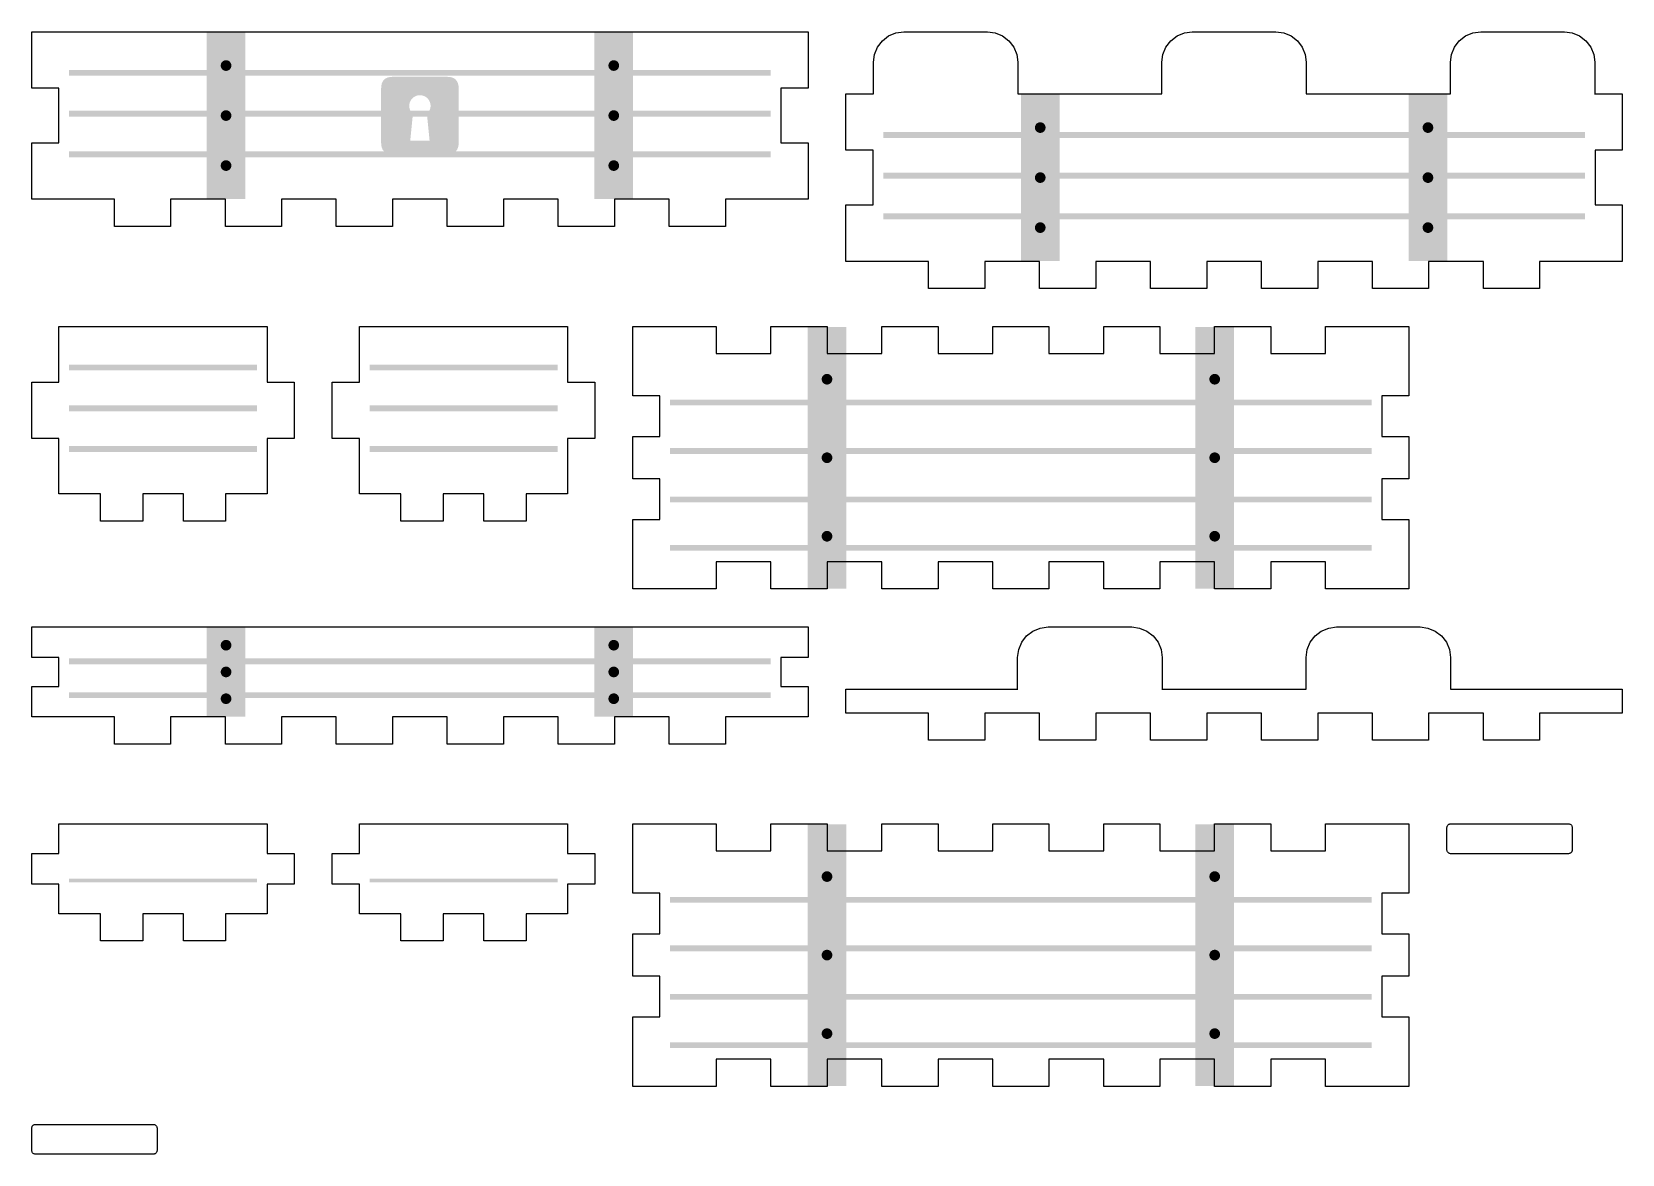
# Model space of a CAD drawing. Header units: millimetres. Extents: x 4 to 168, y 4 to 120.
import ezdxf

# ---------------------------------------------------------------- set-up
doc = ezdxf.new("R2010")
doc.units = ezdxf.units.MM
doc.layers.add('CUT', color=1, linetype='Continuous')
doc.layers.add('RASTER', color=7, linetype='Continuous')

msp = doc.modelspace()

# ---------------------------------------------------------------- hatches: boundary and pattern name
at = {"layer": 'RASTER'}
for points in [[(22, 119.71), (26, 119.71), (26, 102.51), (22, 102.51)], [(62, 119.71), (66, 119.71), (66, 102.51), (62, 102.51)], [(24.55, 116.27), (24.545, 116.198), (24.531, 116.128), (24.508, 116.06), (24.476, 115.995), (24.436, 115.935), (24.389, 115.881), (24.335, 115.834), (24.275, 115.794), (24.21, 115.762), (24.142, 115.739), (24.072, 115.725), (24, 115.72), (23.928, 115.725), (23.858, 115.739), (23.79, 115.762), (23.725, 115.794), (23.665, 115.834), (23.611, 115.881), (23.564, 115.935), (23.524, 115.995), (23.492, 116.06), (23.469, 116.128), (23.455, 116.198), (23.45, 116.27), (23.455, 116.342), (23.469, 116.412), (23.492, 116.48), (23.524, 116.545), (23.564, 116.605), (23.611, 116.659), (23.665, 116.706), (23.725, 116.746), (23.79, 116.778), (23.858, 116.801), (23.928, 116.815), (24, 116.82), (24.072, 116.815), (24.142, 116.801), (24.21, 116.778), (24.275, 116.746), (24.335, 116.706), (24.389, 116.659), (24.436, 116.605), (24.476, 116.545), (24.508, 116.48), (24.531, 116.412), (24.545, 116.342)], [(64.55, 116.27), (64.545, 116.198), (64.531, 116.128), (64.508, 116.06), (64.476, 115.995), (64.436, 115.935), (64.389, 115.881), (64.335, 115.834), (64.275, 115.794), (64.21, 115.762), (64.142, 115.739), (64.072, 115.725), (64, 115.72), (63.928, 115.725), (63.858, 115.739), (63.79, 115.762), (63.725, 115.794), (63.665, 115.834), (63.611, 115.881), (63.564, 115.935), (63.524, 115.995), (63.492, 116.06), (63.469, 116.128), (63.455, 116.198), (63.45, 116.27), (63.455, 116.342), (63.469, 116.412), (63.492, 116.48), (63.524, 116.545), (63.564, 116.605), (63.611, 116.659), (63.665, 116.706), (63.725, 116.746), (63.79, 116.778), (63.858, 116.801), (63.928, 116.815), (64, 116.82), (64.072, 116.815), (64.142, 116.801), (64.21, 116.778), (64.275, 116.746), (64.335, 116.706), (64.389, 116.659), (64.436, 116.605), (64.476, 116.545), (64.508, 116.48), (64.531, 116.412), (64.545, 116.342)], [(7.8, 115.81), (80.2, 115.81), (80.2, 115.21), (7.8, 115.21)], [(106, 113.31), (110, 113.31), (110, 96.11), (106, 96.11)], [(146, 113.31), (150, 113.31), (150, 96.11), (146, 96.11)], [(7.8, 111.61), (80.2, 111.61), (80.2, 111.01), (7.8, 111.01)], [(24.55, 111.11), (24.545, 111.038), (24.531, 110.968), (24.508, 110.9), (24.476, 110.835), (24.436, 110.775), (24.389, 110.721), (24.335, 110.674), (24.275, 110.634), (24.21, 110.602), (24.142, 110.579), (24.072, 110.565), (24, 110.56), (23.928, 110.565), (23.858, 110.579), (23.79, 110.602), (23.725, 110.634), (23.665, 110.674), (23.611, 110.721), (23.564, 110.775), (23.524, 110.835), (23.492, 110.9), (23.469, 110.968), (23.455, 111.038), (23.45, 111.11), (23.455, 111.182), (23.469, 111.252), (23.492, 111.32), (23.524, 111.385), (23.564, 111.445), (23.611, 111.499), (23.665, 111.546), (23.725, 111.586), (23.79, 111.618), (23.858, 111.641), (23.928, 111.655), (24, 111.66), (24.072, 111.655), (24.142, 111.641), (24.21, 111.618), (24.275, 111.586), (24.335, 111.546), (24.389, 111.499), (24.436, 111.445), (24.476, 111.385), (24.508, 111.32), (24.531, 111.252), (24.545, 111.182)], [(64.55, 111.11), (64.545, 111.038), (64.531, 110.968), (64.508, 110.9), (64.476, 110.835), (64.436, 110.775), (64.389, 110.721), (64.335, 110.674), (64.275, 110.634), (64.21, 110.602), (64.142, 110.579), (64.072, 110.565), (64, 110.56), (63.928, 110.565), (63.858, 110.579), (63.79, 110.602), (63.725, 110.634), (63.665, 110.674), (63.611, 110.721), (63.564, 110.775), (63.524, 110.835), (63.492, 110.9), (63.469, 110.968), (63.455, 111.038), (63.45, 111.11), (63.455, 111.182), (63.469, 111.252), (63.492, 111.32), (63.524, 111.385), (63.564, 111.445), (63.611, 111.499), (63.665, 111.546), (63.725, 111.586), (63.79, 111.618), (63.858, 111.641), (63.928, 111.655), (64, 111.66), (64.072, 111.655), (64.142, 111.641), (64.21, 111.618), (64.275, 111.586), (64.335, 111.546), (64.389, 111.499), (64.436, 111.445), (64.476, 111.385), (64.508, 111.32), (64.531, 111.252), (64.545, 111.182)], [(108.55, 109.87), (108.545, 109.798), (108.531, 109.728), (108.508, 109.66), (108.476, 109.595), (108.436, 109.535), (108.389, 109.481), (108.335, 109.434), (108.275, 109.394), (108.21, 109.362), (108.142, 109.339), (108.072, 109.325), (108, 109.32), (107.928, 109.325), (107.858, 109.339), (107.79, 109.362), (107.725, 109.394), (107.665, 109.434), (107.611, 109.481), (107.564, 109.535), (107.524, 109.595), (107.492, 109.66), (107.469, 109.728), (107.455, 109.798), (107.45, 109.87), (107.455, 109.942), (107.469, 110.012), (107.492, 110.08), (107.524, 110.145), (107.564, 110.205), (107.611, 110.259), (107.665, 110.306), (107.725, 110.346), (107.79, 110.378), (107.858, 110.401), (107.928, 110.415), (108, 110.42), (108.072, 110.415), (108.142, 110.401), (108.21, 110.378), (108.275, 110.346), (108.335, 110.306), (108.389, 110.259), (108.436, 110.205), (108.476, 110.145), (108.508, 110.08), (108.531, 110.012), (108.545, 109.942)], [(148.55, 109.87), (148.545, 109.798), (148.531, 109.728), (148.508, 109.66), (148.476, 109.595), (148.436, 109.535), (148.389, 109.481), (148.335, 109.434), (148.275, 109.394), (148.21, 109.362), (148.142, 109.339), (148.072, 109.325), (148, 109.32), (147.928, 109.325), (147.858, 109.339), (147.79, 109.362), (147.725, 109.394), (147.665, 109.434), (147.611, 109.481), (147.564, 109.535), (147.524, 109.595), (147.492, 109.66), (147.469, 109.728), (147.455, 109.798), (147.45, 109.87), (147.455, 109.942), (147.469, 110.012), (147.492, 110.08), (147.524, 110.145), (147.564, 110.205), (147.611, 110.259), (147.665, 110.306), (147.725, 110.346), (147.79, 110.378), (147.858, 110.401), (147.928, 110.415), (148, 110.42), (148.072, 110.415), (148.142, 110.401), (148.21, 110.378), (148.275, 110.346), (148.335, 110.306), (148.389, 110.259), (148.436, 110.205), (148.476, 110.145), (148.508, 110.08), (148.531, 110.012), (148.545, 109.942)], [(91.8, 109.41), (164.2, 109.41), (164.2, 108.81), (91.8, 108.81)], [(7.8, 107.41), (80.2, 107.41), (80.2, 106.81), (7.8, 106.81)], [(24.55, 105.95), (24.545, 105.878), (24.531, 105.808), (24.508, 105.74), (24.476, 105.675), (24.436, 105.615), (24.389, 105.561), (24.335, 105.514), (24.275, 105.474), (24.21, 105.442), (24.142, 105.419), (24.072, 105.405), (24, 105.4), (23.928, 105.405), (23.858, 105.419), (23.79, 105.442), (23.725, 105.474), (23.665, 105.514), (23.611, 105.561), (23.564, 105.615), (23.524, 105.675), (23.492, 105.74), (23.469, 105.808), (23.455, 105.878), (23.45, 105.95), (23.455, 106.022), (23.469, 106.092), (23.492, 106.16), (23.524, 106.225), (23.564, 106.285), (23.611, 106.339), (23.665, 106.386), (23.725, 106.426), (23.79, 106.458), (23.858, 106.481), (23.928, 106.495), (24, 106.5), (24.072, 106.495), (24.142, 106.481), (24.21, 106.458), (24.275, 106.426), (24.335, 106.386), (24.389, 106.339), (24.436, 106.285), (24.476, 106.225), (24.508, 106.16), (24.531, 106.092), (24.545, 106.022)], [(64.55, 105.95), (64.545, 105.878), (64.531, 105.808), (64.508, 105.74), (64.476, 105.675), (64.436, 105.615), (64.389, 105.561), (64.335, 105.514), (64.275, 105.474), (64.21, 105.442), (64.142, 105.419), (64.072, 105.405), (64, 105.4), (63.928, 105.405), (63.858, 105.419), (63.79, 105.442), (63.725, 105.474), (63.665, 105.514), (63.611, 105.561), (63.564, 105.615), (63.524, 105.675), (63.492, 105.74), (63.469, 105.808), (63.455, 105.878), (63.45, 105.95), (63.455, 106.022), (63.469, 106.092), (63.492, 106.16), (63.524, 106.225), (63.564, 106.285), (63.611, 106.339), (63.665, 106.386), (63.725, 106.426), (63.79, 106.458), (63.858, 106.481), (63.928, 106.495), (64, 106.5), (64.072, 106.495), (64.142, 106.481), (64.21, 106.458), (64.275, 106.426), (64.335, 106.386), (64.389, 106.339), (64.436, 106.285), (64.476, 106.225), (64.508, 106.16), (64.531, 106.092), (64.545, 106.022)], [(91.8, 105.21), (164.2, 105.21), (164.2, 104.61), (91.8, 104.61)], [(108.55, 104.71), (108.545, 104.638), (108.531, 104.568), (108.508, 104.5), (108.476, 104.435), (108.436, 104.375), (108.389, 104.321), (108.335, 104.274), (108.275, 104.234), (108.21, 104.202), (108.142, 104.179), (108.072, 104.165), (108, 104.16), (107.928, 104.165), (107.858, 104.179), (107.79, 104.202), (107.725, 104.234), (107.665, 104.274), (107.611, 104.321), (107.564, 104.375), (107.524, 104.435), (107.492, 104.5), (107.469, 104.568), (107.455, 104.638), (107.45, 104.71), (107.455, 104.782), (107.469, 104.852), (107.492, 104.92), (107.524, 104.985), (107.564, 105.045), (107.611, 105.099), (107.665, 105.146), (107.725, 105.186), (107.79, 105.218), (107.858, 105.241), (107.928, 105.255), (108, 105.26), (108.072, 105.255), (108.142, 105.241), (108.21, 105.218), (108.275, 105.186), (108.335, 105.146), (108.389, 105.099), (108.436, 105.045), (108.476, 104.985), (108.508, 104.92), (108.531, 104.852), (108.545, 104.782)], [(148.55, 104.71), (148.545, 104.638), (148.531, 104.568), (148.508, 104.5), (148.476, 104.435), (148.436, 104.375), (148.389, 104.321), (148.335, 104.274), (148.275, 104.234), (148.21, 104.202), (148.142, 104.179), (148.072, 104.165), (148, 104.16), (147.928, 104.165), (147.858, 104.179), (147.79, 104.202), (147.725, 104.234), (147.665, 104.274), (147.611, 104.321), (147.564, 104.375), (147.524, 104.435), (147.492, 104.5), (147.469, 104.568), (147.455, 104.638), (147.45, 104.71), (147.455, 104.782), (147.469, 104.852), (147.492, 104.92), (147.524, 104.985), (147.564, 105.045), (147.611, 105.099), (147.665, 105.146), (147.725, 105.186), (147.79, 105.218), (147.858, 105.241), (147.928, 105.255), (148, 105.26), (148.072, 105.255), (148.142, 105.241), (148.21, 105.218), (148.275, 105.186), (148.335, 105.146), (148.389, 105.099), (148.436, 105.045), (148.476, 104.985), (148.508, 104.92), (148.531, 104.852), (148.545, 104.782)], [(91.8, 101.01), (164.2, 101.01), (164.2, 100.41), (91.8, 100.41)], [(108.55, 99.55), (108.545, 99.478), (108.531, 99.408), (108.508, 99.34), (108.476, 99.275), (108.436, 99.215), (108.389, 99.161), (108.335, 99.114), (108.275, 99.074), (108.21, 99.042), (108.142, 99.019), (108.072, 99.005), (108, 99), (107.928, 99.005), (107.858, 99.019), (107.79, 99.042), (107.725, 99.074), (107.665, 99.114), (107.611, 99.161), (107.564, 99.215), (107.524, 99.275), (107.492, 99.34), (107.469, 99.408), (107.455, 99.478), (107.45, 99.55), (107.455, 99.622), (107.469, 99.692), (107.492, 99.76), (107.524, 99.825), (107.564, 99.885), (107.611, 99.939), (107.665, 99.986), (107.725, 100.026), (107.79, 100.058), (107.858, 100.081), (107.928, 100.095), (108, 100.1), (108.072, 100.095), (108.142, 100.081), (108.21, 100.058), (108.275, 100.026), (108.335, 99.986), (108.389, 99.939), (108.436, 99.885), (108.476, 99.825), (108.508, 99.76), (108.531, 99.692), (108.545, 99.622)], [(148.55, 99.55), (148.545, 99.478), (148.531, 99.408), (148.508, 99.34), (148.476, 99.275), (148.436, 99.215), (148.389, 99.161), (148.335, 99.114), (148.275, 99.074), (148.21, 99.042), (148.142, 99.019), (148.072, 99.005), (148, 99), (147.928, 99.005), (147.858, 99.019), (147.79, 99.042), (147.725, 99.074), (147.665, 99.114), (147.611, 99.161), (147.564, 99.215), (147.524, 99.275), (147.492, 99.34), (147.469, 99.408), (147.455, 99.478), (147.45, 99.55), (147.455, 99.622), (147.469, 99.692), (147.492, 99.76), (147.524, 99.825), (147.564, 99.885), (147.611, 99.939), (147.665, 99.986), (147.725, 100.026), (147.79, 100.058), (147.858, 100.081), (147.928, 100.095), (148, 100.1), (148.072, 100.095), (148.142, 100.081), (148.21, 100.058), (148.275, 100.026), (148.335, 99.986), (148.389, 99.939), (148.436, 99.885), (148.476, 99.825), (148.508, 99.76), (148.531, 99.692), (148.545, 99.622)], [(84, 89.31), (88, 89.31), (88, 62.31), (84, 62.31)], [(124, 89.31), (128, 89.31), (128, 62.31), (124, 62.31)], [(7.8, 85.41), (27.2, 85.41), (27.2, 84.81), (7.8, 84.81)], [(38.8, 85.41), (58.2, 85.41), (58.2, 84.81), (38.8, 84.81)], [(86.55, 83.91), (86.545, 83.838), (86.531, 83.768), (86.508, 83.7), (86.476, 83.635), (86.436, 83.575), (86.389, 83.521), (86.335, 83.474), (86.275, 83.434), (86.21, 83.402), (86.142, 83.379), (86.072, 83.365), (86, 83.36), (85.928, 83.365), (85.858, 83.379), (85.79, 83.402), (85.725, 83.434), (85.665, 83.474), (85.611, 83.521), (85.564, 83.575), (85.524, 83.635), (85.492, 83.7), (85.469, 83.768), (85.455, 83.838), (85.45, 83.91), (85.455, 83.982), (85.469, 84.052), (85.492, 84.12), (85.524, 84.185), (85.564, 84.245), (85.611, 84.299), (85.665, 84.346), (85.725, 84.386), (85.79, 84.418), (85.858, 84.441), (85.928, 84.455), (86, 84.46), (86.072, 84.455), (86.142, 84.441), (86.21, 84.418), (86.275, 84.386), (86.335, 84.346), (86.389, 84.299), (86.436, 84.245), (86.476, 84.185), (86.508, 84.12), (86.531, 84.052), (86.545, 83.982)], [(126.55, 83.91), (126.545, 83.838), (126.531, 83.768), (126.508, 83.7), (126.476, 83.635), (126.436, 83.575), (126.389, 83.521), (126.335, 83.474), (126.275, 83.434), (126.21, 83.402), (126.142, 83.379), (126.072, 83.365), (126, 83.36), (125.928, 83.365), (125.858, 83.379), (125.79, 83.402), (125.725, 83.434), (125.665, 83.474), (125.611, 83.521), (125.564, 83.575), (125.524, 83.635), (125.492, 83.7), (125.469, 83.768), (125.455, 83.838), (125.45, 83.91), (125.455, 83.982), (125.469, 84.052), (125.492, 84.12), (125.524, 84.185), (125.564, 84.245), (125.611, 84.299), (125.665, 84.346), (125.725, 84.386), (125.79, 84.418), (125.858, 84.441), (125.928, 84.455), (126, 84.46), (126.072, 84.455), (126.142, 84.441), (126.21, 84.418), (126.275, 84.386), (126.335, 84.346), (126.389, 84.299), (126.436, 84.245), (126.476, 84.185), (126.508, 84.12), (126.531, 84.052), (126.545, 83.982)], [(7.8, 81.21), (27.2, 81.21), (27.2, 80.61), (7.8, 80.61)], [(38.8, 81.21), (58.2, 81.21), (58.2, 80.61), (38.8, 80.61)], [(69.8, 81.81), (142.2, 81.81), (142.2, 81.21), (69.8, 81.21)], [(7.8, 77.01), (27.2, 77.01), (27.2, 76.41), (7.8, 76.41)], [(38.8, 77.01), (58.2, 77.01), (58.2, 76.41), (38.8, 76.41)], [(69.8, 76.81), (142.2, 76.81), (142.2, 76.21), (69.8, 76.21)], [(86.55, 75.81), (86.545, 75.738), (86.531, 75.668), (86.508, 75.6), (86.476, 75.535), (86.436, 75.475), (86.389, 75.421), (86.335, 75.374), (86.275, 75.334), (86.21, 75.302), (86.142, 75.279), (86.072, 75.265), (86, 75.26), (85.928, 75.265), (85.858, 75.279), (85.79, 75.302), (85.725, 75.334), (85.665, 75.374), (85.611, 75.421), (85.564, 75.475), (85.524, 75.535), (85.492, 75.6), (85.469, 75.668), (85.455, 75.738), (85.45, 75.81), (85.455, 75.882), (85.469, 75.952), (85.492, 76.02), (85.524, 76.085), (85.564, 76.145), (85.611, 76.199), (85.665, 76.246), (85.725, 76.286), (85.79, 76.318), (85.858, 76.341), (85.928, 76.355), (86, 76.36), (86.072, 76.355), (86.142, 76.341), (86.21, 76.318), (86.275, 76.286), (86.335, 76.246), (86.389, 76.199), (86.436, 76.145), (86.476, 76.085), (86.508, 76.02), (86.531, 75.952), (86.545, 75.882)], [(126.55, 75.81), (126.545, 75.738), (126.531, 75.668), (126.508, 75.6), (126.476, 75.535), (126.436, 75.475), (126.389, 75.421), (126.335, 75.374), (126.275, 75.334), (126.21, 75.302), (126.142, 75.279), (126.072, 75.265), (126, 75.26), (125.928, 75.265), (125.858, 75.279), (125.79, 75.302), (125.725, 75.334), (125.665, 75.374), (125.611, 75.421), (125.564, 75.475), (125.524, 75.535), (125.492, 75.6), (125.469, 75.668), (125.455, 75.738), (125.45, 75.81), (125.455, 75.882), (125.469, 75.952), (125.492, 76.02), (125.524, 76.085), (125.564, 76.145), (125.611, 76.199), (125.665, 76.246), (125.725, 76.286), (125.79, 76.318), (125.858, 76.341), (125.928, 76.355), (126, 76.36), (126.072, 76.355), (126.142, 76.341), (126.21, 76.318), (126.275, 76.286), (126.335, 76.246), (126.389, 76.199), (126.436, 76.145), (126.476, 76.085), (126.508, 76.02), (126.531, 75.952), (126.545, 75.882)], [(69.8, 71.81), (142.2, 71.81), (142.2, 71.21), (69.8, 71.21)], [(86.55, 67.71), (86.545, 67.638), (86.531, 67.568), (86.508, 67.5), (86.476, 67.435), (86.436, 67.375), (86.389, 67.321), (86.335, 67.274), (86.275, 67.234), (86.21, 67.202), (86.142, 67.179), (86.072, 67.165), (86, 67.16), (85.928, 67.165), (85.858, 67.179), (85.79, 67.202), (85.725, 67.234), (85.665, 67.274), (85.611, 67.321), (85.564, 67.375), (85.524, 67.435), (85.492, 67.5), (85.469, 67.568), (85.455, 67.638), (85.45, 67.71), (85.455, 67.782), (85.469, 67.852), (85.492, 67.92), (85.524, 67.985), (85.564, 68.045), (85.611, 68.099), (85.665, 68.146), (85.725, 68.186), (85.79, 68.218), (85.858, 68.241), (85.928, 68.255), (86, 68.26), (86.072, 68.255), (86.142, 68.241), (86.21, 68.218), (86.275, 68.186), (86.335, 68.146), (86.389, 68.099), (86.436, 68.045), (86.476, 67.985), (86.508, 67.92), (86.531, 67.852), (86.545, 67.782)], [(126.55, 67.71), (126.545, 67.638), (126.531, 67.568), (126.508, 67.5), (126.476, 67.435), (126.436, 67.375), (126.389, 67.321), (126.335, 67.274), (126.275, 67.234), (126.21, 67.202), (126.142, 67.179), (126.072, 67.165), (126, 67.16), (125.928, 67.165), (125.858, 67.179), (125.79, 67.202), (125.725, 67.234), (125.665, 67.274), (125.611, 67.321), (125.564, 67.375), (125.524, 67.435), (125.492, 67.5), (125.469, 67.568), (125.455, 67.638), (125.45, 67.71), (125.455, 67.782), (125.469, 67.852), (125.492, 67.92), (125.524, 67.985), (125.564, 68.045), (125.611, 68.099), (125.665, 68.146), (125.725, 68.186), (125.79, 68.218), (125.858, 68.241), (125.928, 68.255), (126, 68.26), (126.072, 68.255), (126.142, 68.241), (126.21, 68.218), (126.275, 68.186), (126.335, 68.146), (126.389, 68.099), (126.436, 68.045), (126.476, 67.985), (126.508, 67.92), (126.531, 67.852), (126.545, 67.782)], [(69.8, 66.81), (142.2, 66.81), (142.2, 66.21), (69.8, 66.21)], [(22, 58.31), (26, 58.31), (26, 49.11), (22, 49.11)], [(62, 58.31), (66, 58.31), (66, 49.11), (62, 49.11)], [(24.55, 56.47), (24.545, 56.398), (24.531, 56.328), (24.508, 56.26), (24.476, 56.195), (24.436, 56.135), (24.389, 56.081), (24.335, 56.034), (24.275, 55.994), (24.21, 55.962), (24.142, 55.939), (24.072, 55.925), (24, 55.92), (23.928, 55.925), (23.858, 55.939), (23.79, 55.962), (23.725, 55.994), (23.665, 56.034), (23.611, 56.081), (23.564, 56.135), (23.524, 56.195), (23.492, 56.26), (23.469, 56.328), (23.455, 56.398), (23.45, 56.47), (23.455, 56.542), (23.469, 56.612), (23.492, 56.68), (23.524, 56.745), (23.564, 56.805), (23.611, 56.859), (23.665, 56.906), (23.725, 56.946), (23.79, 56.978), (23.858, 57.001), (23.928, 57.015), (24, 57.02), (24.072, 57.015), (24.142, 57.001), (24.21, 56.978), (24.275, 56.946), (24.335, 56.906), (24.389, 56.859), (24.436, 56.805), (24.476, 56.745), (24.508, 56.68), (24.531, 56.612), (24.545, 56.542)], [(64.55, 56.47), (64.545, 56.398), (64.531, 56.328), (64.508, 56.26), (64.476, 56.195), (64.436, 56.135), (64.389, 56.081), (64.335, 56.034), (64.275, 55.994), (64.21, 55.962), (64.142, 55.939), (64.072, 55.925), (64, 55.92), (63.928, 55.925), (63.858, 55.939), (63.79, 55.962), (63.725, 55.994), (63.665, 56.034), (63.611, 56.081), (63.564, 56.135), (63.524, 56.195), (63.492, 56.26), (63.469, 56.328), (63.455, 56.398), (63.45, 56.47), (63.455, 56.542), (63.469, 56.612), (63.492, 56.68), (63.524, 56.745), (63.564, 56.805), (63.611, 56.859), (63.665, 56.906), (63.725, 56.946), (63.79, 56.978), (63.858, 57.001), (63.928, 57.015), (64, 57.02), (64.072, 57.015), (64.142, 57.001), (64.21, 56.978), (64.275, 56.946), (64.335, 56.906), (64.389, 56.859), (64.436, 56.805), (64.476, 56.745), (64.508, 56.68), (64.531, 56.612), (64.545, 56.542)], [(7.8, 55.11), (80.2, 55.11), (80.2, 54.51), (7.8, 54.51)], [(24.55, 53.71), (24.545, 53.638), (24.531, 53.568), (24.508, 53.5), (24.476, 53.435), (24.436, 53.375), (24.389, 53.321), (24.335, 53.274), (24.275, 53.234), (24.21, 53.202), (24.142, 53.179), (24.072, 53.165), (24, 53.16), (23.928, 53.165), (23.858, 53.179), (23.79, 53.202), (23.725, 53.234), (23.665, 53.274), (23.611, 53.321), (23.564, 53.375), (23.524, 53.435), (23.492, 53.5), (23.469, 53.568), (23.455, 53.638), (23.45, 53.71), (23.455, 53.782), (23.469, 53.852), (23.492, 53.92), (23.524, 53.985), (23.564, 54.045), (23.611, 54.099), (23.665, 54.146), (23.725, 54.186), (23.79, 54.218), (23.858, 54.241), (23.928, 54.255), (24, 54.26), (24.072, 54.255), (24.142, 54.241), (24.21, 54.218), (24.275, 54.186), (24.335, 54.146), (24.389, 54.099), (24.436, 54.045), (24.476, 53.985), (24.508, 53.92), (24.531, 53.852), (24.545, 53.782)], [(64.55, 53.71), (64.545, 53.638), (64.531, 53.568), (64.508, 53.5), (64.476, 53.435), (64.436, 53.375), (64.389, 53.321), (64.335, 53.274), (64.275, 53.234), (64.21, 53.202), (64.142, 53.179), (64.072, 53.165), (64, 53.16), (63.928, 53.165), (63.858, 53.179), (63.79, 53.202), (63.725, 53.234), (63.665, 53.274), (63.611, 53.321), (63.564, 53.375), (63.524, 53.435), (63.492, 53.5), (63.469, 53.568), (63.455, 53.638), (63.45, 53.71), (63.455, 53.782), (63.469, 53.852), (63.492, 53.92), (63.524, 53.985), (63.564, 54.045), (63.611, 54.099), (63.665, 54.146), (63.725, 54.186), (63.79, 54.218), (63.858, 54.241), (63.928, 54.255), (64, 54.26), (64.072, 54.255), (64.142, 54.241), (64.21, 54.218), (64.275, 54.186), (64.335, 54.146), (64.389, 54.099), (64.436, 54.045), (64.476, 53.985), (64.508, 53.92), (64.531, 53.852), (64.545, 53.782)], [(7.8, 51.61), (80.2, 51.61), (80.2, 51.01), (7.8, 51.01)], [(24.55, 50.95), (24.545, 50.878), (24.531, 50.808), (24.508, 50.74), (24.476, 50.675), (24.436, 50.615), (24.389, 50.561), (24.335, 50.514), (24.275, 50.474), (24.21, 50.442), (24.142, 50.419), (24.072, 50.405), (24, 50.4), (23.928, 50.405), (23.858, 50.419), (23.79, 50.442), (23.725, 50.474), (23.665, 50.514), (23.611, 50.561), (23.564, 50.615), (23.524, 50.675), (23.492, 50.74), (23.469, 50.808), (23.455, 50.878), (23.45, 50.95), (23.455, 51.022), (23.469, 51.092), (23.492, 51.16), (23.524, 51.225), (23.564, 51.285), (23.611, 51.339), (23.665, 51.386), (23.725, 51.426), (23.79, 51.458), (23.858, 51.481), (23.928, 51.495), (24, 51.5), (24.072, 51.495), (24.142, 51.481), (24.21, 51.458), (24.275, 51.426), (24.335, 51.386), (24.389, 51.339), (24.436, 51.285), (24.476, 51.225), (24.508, 51.16), (24.531, 51.092), (24.545, 51.022)], [(64.55, 50.95), (64.545, 50.878), (64.531, 50.808), (64.508, 50.74), (64.476, 50.675), (64.436, 50.615), (64.389, 50.561), (64.335, 50.514), (64.275, 50.474), (64.21, 50.442), (64.142, 50.419), (64.072, 50.405), (64, 50.4), (63.928, 50.405), (63.858, 50.419), (63.79, 50.442), (63.725, 50.474), (63.665, 50.514), (63.611, 50.561), (63.564, 50.615), (63.524, 50.675), (63.492, 50.74), (63.469, 50.808), (63.455, 50.878), (63.45, 50.95), (63.455, 51.022), (63.469, 51.092), (63.492, 51.16), (63.524, 51.225), (63.564, 51.285), (63.611, 51.339), (63.665, 51.386), (63.725, 51.426), (63.79, 51.458), (63.858, 51.481), (63.928, 51.495), (64, 51.5), (64.072, 51.495), (64.142, 51.481), (64.21, 51.458), (64.275, 51.426), (64.335, 51.386), (64.389, 51.339), (64.436, 51.285), (64.476, 51.225), (64.508, 51.16), (64.531, 51.092), (64.545, 51.022)], [(84, 38), (88, 38), (88, 11), (84, 11)], [(124, 38), (128, 38), (128, 11), (124, 11)], [(86.55, 32.6), (86.545, 32.528), (86.531, 32.458), (86.508, 32.39), (86.476, 32.325), (86.436, 32.265), (86.389, 32.211), (86.335, 32.164), (86.275, 32.124), (86.21, 32.092), (86.142, 32.069), (86.072, 32.055), (86, 32.05), (85.928, 32.055), (85.858, 32.069), (85.79, 32.092), (85.725, 32.124), (85.665, 32.164), (85.611, 32.211), (85.564, 32.265), (85.524, 32.325), (85.492, 32.39), (85.469, 32.458), (85.455, 32.528), (85.45, 32.6), (85.455, 32.672), (85.469, 32.742), (85.492, 32.81), (85.524, 32.875), (85.564, 32.935), (85.611, 32.989), (85.665, 33.036), (85.725, 33.076), (85.79, 33.108), (85.858, 33.131), (85.928, 33.145), (86, 33.15), (86.072, 33.145), (86.142, 33.131), (86.21, 33.108), (86.275, 33.076), (86.335, 33.036), (86.389, 32.989), (86.436, 32.935), (86.476, 32.875), (86.508, 32.81), (86.531, 32.742), (86.545, 32.672)], [(126.55, 32.6), (126.545, 32.528), (126.531, 32.458), (126.508, 32.39), (126.476, 32.325), (126.436, 32.265), (126.389, 32.211), (126.335, 32.164), (126.275, 32.124), (126.21, 32.092), (126.142, 32.069), (126.072, 32.055), (126, 32.05), (125.928, 32.055), (125.858, 32.069), (125.79, 32.092), (125.725, 32.124), (125.665, 32.164), (125.611, 32.211), (125.564, 32.265), (125.524, 32.325), (125.492, 32.39), (125.469, 32.458), (125.455, 32.528), (125.45, 32.6), (125.455, 32.672), (125.469, 32.742), (125.492, 32.81), (125.524, 32.875), (125.564, 32.935), (125.611, 32.989), (125.665, 33.036), (125.725, 33.076), (125.79, 33.108), (125.858, 33.131), (125.928, 33.145), (126, 33.15), (126.072, 33.145), (126.142, 33.131), (126.21, 33.108), (126.275, 33.076), (126.335, 33.036), (126.389, 32.989), (126.436, 32.935), (126.476, 32.875), (126.508, 32.81), (126.531, 32.742), (126.545, 32.672)], [(7.8, 32.4), (27.2, 32.4), (27.2, 32), (7.8, 32)], [(38.8, 32.4), (58.2, 32.4), (58.2, 32), (38.8, 32)], [(69.8, 30.5), (142.2, 30.5), (142.2, 29.9), (69.8, 29.9)], [(69.8, 25.5), (142.2, 25.5), (142.2, 24.9), (69.8, 24.9)], [(86.55, 24.5), (86.545, 24.428), (86.531, 24.358), (86.508, 24.29), (86.476, 24.225), (86.436, 24.165), (86.389, 24.111), (86.335, 24.064), (86.275, 24.024), (86.21, 23.992), (86.142, 23.969), (86.072, 23.955), (86, 23.95), (85.928, 23.955), (85.858, 23.969), (85.79, 23.992), (85.725, 24.024), (85.665, 24.064), (85.611, 24.111), (85.564, 24.165), (85.524, 24.225), (85.492, 24.29), (85.469, 24.358), (85.455, 24.428), (85.45, 24.5), (85.455, 24.572), (85.469, 24.642), (85.492, 24.71), (85.524, 24.775), (85.564, 24.835), (85.611, 24.889), (85.665, 24.936), (85.725, 24.976), (85.79, 25.008), (85.858, 25.031), (85.928, 25.045), (86, 25.05), (86.072, 25.045), (86.142, 25.031), (86.21, 25.008), (86.275, 24.976), (86.335, 24.936), (86.389, 24.889), (86.436, 24.835), (86.476, 24.775), (86.508, 24.71), (86.531, 24.642), (86.545, 24.572)], [(126.55, 24.5), (126.545, 24.428), (126.531, 24.358), (126.508, 24.29), (126.476, 24.225), (126.436, 24.165), (126.389, 24.111), (126.335, 24.064), (126.275, 24.024), (126.21, 23.992), (126.142, 23.969), (126.072, 23.955), (126, 23.95), (125.928, 23.955), (125.858, 23.969), (125.79, 23.992), (125.725, 24.024), (125.665, 24.064), (125.611, 24.111), (125.564, 24.165), (125.524, 24.225), (125.492, 24.29), (125.469, 24.358), (125.455, 24.428), (125.45, 24.5), (125.455, 24.572), (125.469, 24.642), (125.492, 24.71), (125.524, 24.775), (125.564, 24.835), (125.611, 24.889), (125.665, 24.936), (125.725, 24.976), (125.79, 25.008), (125.858, 25.031), (125.928, 25.045), (126, 25.05), (126.072, 25.045), (126.142, 25.031), (126.21, 25.008), (126.275, 24.976), (126.335, 24.936), (126.389, 24.889), (126.436, 24.835), (126.476, 24.775), (126.508, 24.71), (126.531, 24.642), (126.545, 24.572)], [(69.8, 20.5), (142.2, 20.5), (142.2, 19.9), (69.8, 19.9)], [(86.55, 16.4), (86.545, 16.328), (86.531, 16.258), (86.508, 16.19), (86.476, 16.125), (86.436, 16.065), (86.389, 16.011), (86.335, 15.964), (86.275, 15.924), (86.21, 15.892), (86.142, 15.869), (86.072, 15.855), (86, 15.85), (85.928, 15.855), (85.858, 15.869), (85.79, 15.892), (85.725, 15.924), (85.665, 15.964), (85.611, 16.011), (85.564, 16.065), (85.524, 16.125), (85.492, 16.19), (85.469, 16.258), (85.455, 16.328), (85.45, 16.4), (85.455, 16.472), (85.469, 16.542), (85.492, 16.61), (85.524, 16.675), (85.564, 16.735), (85.611, 16.789), (85.665, 16.836), (85.725, 16.876), (85.79, 16.908), (85.858, 16.931), (85.928, 16.945), (86, 16.95), (86.072, 16.945), (86.142, 16.931), (86.21, 16.908), (86.275, 16.876), (86.335, 16.836), (86.389, 16.789), (86.436, 16.735), (86.476, 16.675), (86.508, 16.61), (86.531, 16.542), (86.545, 16.472)], [(126.55, 16.4), (126.545, 16.328), (126.531, 16.258), (126.508, 16.19), (126.476, 16.125), (126.436, 16.065), (126.389, 16.011), (126.335, 15.964), (126.275, 15.924), (126.21, 15.892), (126.142, 15.869), (126.072, 15.855), (126, 15.85), (125.928, 15.855), (125.858, 15.869), (125.79, 15.892), (125.725, 15.924), (125.665, 15.964), (125.611, 16.011), (125.564, 16.065), (125.524, 16.125), (125.492, 16.19), (125.469, 16.258), (125.455, 16.328), (125.45, 16.4), (125.455, 16.472), (125.469, 16.542), (125.492, 16.61), (125.524, 16.675), (125.564, 16.735), (125.611, 16.789), (125.665, 16.836), (125.725, 16.876), (125.79, 16.908), (125.858, 16.931), (125.928, 16.945), (126, 16.95), (126.072, 16.945), (126.142, 16.931), (126.21, 16.908), (126.275, 16.876), (126.335, 16.836), (126.389, 16.789), (126.436, 16.735), (126.476, 16.675), (126.508, 16.61), (126.531, 16.542), (126.545, 16.472)], [(69.8, 15.5), (142.2, 15.5), (142.2, 14.9), (69.8, 14.9)]]:
    msp.add_hatch(color=7, dxfattribs=at).paths.add_polyline_path(points)
h = msp.add_hatch(color=7, dxfattribs=at)
h.paths.add_polyline_path([(40, 113.91), (40.019, 114.191), (40.075, 114.435), (40.169, 114.641), (40.3, 114.81), (40.469, 114.941), (40.675, 115.035), (40.919, 115.091), (41.2, 115.11), (46.8, 115.11), (47.081, 115.091), (47.325, 115.035), (47.531, 114.941), (47.7, 114.81), (47.831, 114.641), (47.925, 114.435), (47.981, 114.191), (48, 113.91), (48, 108.31), (47.981, 108.029), (47.925, 107.785), (47.831, 107.579), (47.7, 107.41), (47.531, 107.279), (47.325, 107.185), (47.081, 107.129), (46.8, 107.11), (41.2, 107.11), (40.919, 107.129), (40.675, 107.185), (40.469, 107.279), (40.3, 107.41), (40.169, 107.579), (40.075, 107.785), (40.019, 108.029), (40, 108.31)])
h.paths.add_polyline_path([(45.1, 112.11), (45.091, 111.966), (45.063, 111.825), (45.016, 111.689), (44.953, 111.56), (44.873, 111.44), (44.778, 111.332), (44.67, 111.237), (44.55, 111.157), (44.421, 111.094), (44.285, 111.047), (44.144, 111.019), (44, 111.01), (43.856, 111.019), (43.715, 111.047), (43.579, 111.094), (43.45, 111.157), (43.33, 111.237), (43.222, 111.332), (43.127, 111.44), (43.047, 111.56), (42.984, 111.689), (42.937, 111.825), (42.909, 111.966), (42.9, 112.11), (42.909, 112.254), (42.937, 112.395), (42.984, 112.531), (43.047, 112.66), (43.127, 112.78), (43.222, 112.888), (43.33, 112.983), (43.45, 113.063), (43.579, 113.126), (43.715, 113.173), (43.856, 113.201), (44, 113.21), (44.144, 113.201), (44.285, 113.173), (44.421, 113.126), (44.55, 113.063), (44.67, 112.983), (44.778, 112.888), (44.873, 112.78), (44.953, 112.66), (45.016, 112.531), (45.063, 112.395), (45.091, 112.254)], flags=0)
h.paths.add_polyline_path([(43.3, 111.51), (43, 108.51), (45, 108.51), (44.7, 111.51), (43.3, 111.51)], flags=0)

# ---------------------------------------------------------------- linework, layer by layer
at = {"layer": 'CUT'}
for points in [[(6.8, 119.75), (81.2, 119.75), (84.04, 119.75), (84.04, 113.937), (81.24, 113.937), (81.24, 108.283), (84.04, 108.283), (84.04, 102.47), (81.2, 102.47), (75.517, 102.47), (75.517, 99.67), (69.714, 99.67), (69.714, 102.47), (64.071, 102.47), (64.071, 99.67), (58.268, 99.67), (58.268, 102.47), (52.625, 102.47), (52.625, 99.67), (46.822, 99.67), (46.822, 102.47), (41.178, 102.47), (41.178, 99.67), (35.375, 99.67), (35.375, 102.47), (29.732, 102.47), (29.732, 99.67), (23.929, 99.67), (23.929, 102.47), (18.286, 102.47), (18.286, 99.67), (12.483, 99.67), (12.483, 102.47), (6.8, 102.47), (3.96, 102.47), (3.96, 108.283), (6.76, 108.283), (6.76, 113.937), (3.96, 113.937), (3.96, 119.75)], [(90.8, 113.35), (90.79, 113.35), (90.79, 116.613), (90.897, 117.423), (91.21, 118.18), (91.709, 118.831), (92.36, 119.33), (93.117, 119.643), (93.927, 119.75), (102.553, 119.75), (103.363, 119.643), (104.12, 119.33), (104.771, 118.831), (105.27, 118.18), (105.583, 117.423), (105.69, 116.613), (105.69, 113.35), (105.68, 113.35), (120.56, 113.35), (120.55, 113.35), (120.55, 116.613), (120.657, 117.423), (120.97, 118.18), (121.469, 118.831), (122.12, 119.33), (122.877, 119.643), (123.687, 119.75), (132.313, 119.75), (133.123, 119.643), (133.88, 119.33), (134.531, 118.831), (135.03, 118.18), (135.343, 117.423), (135.45, 116.613), (135.45, 113.35), (135.44, 113.35), (150.32, 113.35), (150.31, 113.35), (150.31, 116.613), (150.417, 117.423), (150.73, 118.18), (151.229, 118.831), (151.88, 119.33), (152.637, 119.643), (153.447, 119.75), (162.073, 119.75), (162.883, 119.643), (163.64, 119.33), (164.291, 118.831), (164.79, 118.18), (165.103, 117.423), (165.21, 116.613), (165.21, 113.35), (165.2, 113.35), (168.04, 113.35), (168.04, 107.537), (165.24, 107.537), (165.24, 101.883), (168.04, 101.883), (168.04, 96.07), (165.2, 96.07), (159.517, 96.07), (159.517, 93.27), (153.714, 93.27), (153.714, 96.07), (148.071, 96.07), (148.071, 93.27), (142.268, 93.27), (142.268, 96.07), (136.625, 96.07), (136.625, 93.27), (130.822, 93.27), (130.822, 96.07), (125.178, 96.07), (125.178, 93.27), (119.375, 93.27), (119.375, 96.07), (113.732, 96.07), (113.732, 93.27), (107.929, 93.27), (107.929, 96.07), (102.286, 96.07), (102.286, 93.27), (96.483, 93.27), (96.483, 96.07), (90.8, 96.07), (87.96, 96.07), (87.96, 101.883), (90.76, 101.883), (90.76, 107.537), (87.96, 107.537), (87.96, 113.35)], [(6.76, 89.35), (28.24, 89.35), (28.24, 83.617), (31.04, 83.617), (31.04, 77.803), (28.24, 77.803), (28.24, 72.07), (23.96, 72.07), (23.96, 69.27), (19.6, 69.27), (19.6, 72.07), (15.4, 72.07), (15.4, 69.27), (11.04, 69.27), (11.04, 72.07), (6.76, 72.07), (6.76, 77.803), (3.96, 77.803), (3.96, 83.617), (6.76, 83.617)], [(37.76, 89.35), (59.24, 89.35), (59.24, 83.617), (62.04, 83.617), (62.04, 77.803), (59.24, 77.803), (59.24, 72.07), (54.96, 72.07), (54.96, 69.27), (50.6, 69.27), (50.6, 72.07), (46.4, 72.07), (46.4, 69.27), (42.04, 69.27), (42.04, 72.07), (37.76, 72.07), (37.76, 77.803), (34.96, 77.803), (34.96, 83.617), (37.76, 83.617)], [(65.96, 89.35), (68.8, 89.35), (74.563, 89.35), (74.563, 86.55), (80.206, 86.55), (80.206, 89.35), (86.009, 89.35), (86.009, 86.55), (91.652, 86.55), (91.652, 89.35), (97.455, 89.35), (97.455, 86.55), (103.098, 86.55), (103.098, 89.35), (108.902, 89.35), (108.902, 86.55), (114.545, 86.55), (114.545, 89.35), (120.348, 89.35), (120.348, 86.55), (125.991, 86.55), (125.991, 89.35), (131.794, 89.35), (131.794, 86.55), (137.437, 86.55), (137.437, 89.35), (143.2, 89.35), (146.04, 89.35), (146.04, 86.51), (146.04, 82.19), (143.24, 82.19), (143.24, 77.99), (146.04, 77.99), (146.04, 73.63), (143.24, 73.63), (143.24, 69.43), (146.04, 69.43), (146.04, 65.11), (146.04, 62.27), (143.2, 62.27), (137.437, 62.27), (137.437, 65.07), (131.794, 65.07), (131.794, 62.27), (125.991, 62.27), (125.991, 65.07), (120.348, 65.07), (120.348, 62.27), (114.545, 62.27), (114.545, 65.07), (108.902, 65.07), (108.902, 62.27), (103.098, 62.27), (103.098, 65.07), (97.455, 65.07), (97.455, 62.27), (91.652, 62.27), (91.652, 65.07), (86.009, 65.07), (86.009, 62.27), (80.206, 62.27), (80.206, 65.07), (74.563, 65.07), (74.563, 62.27), (68.8, 62.27), (65.96, 62.27), (65.96, 65.11), (65.96, 69.43), (68.76, 69.43), (68.76, 73.63), (65.96, 73.63), (65.96, 77.99), (68.76, 77.99), (68.76, 82.19), (65.96, 82.19), (65.96, 86.51)], [(6.8, 58.35), (81.2, 58.35), (84.04, 58.35), (84.04, 55.203), (81.24, 55.203), (81.24, 52.217), (84.04, 52.217), (84.04, 49.07), (81.2, 49.07), (75.517, 49.07), (75.517, 46.27), (69.714, 46.27), (69.714, 49.07), (64.071, 49.07), (64.071, 46.27), (58.268, 46.27), (58.268, 49.07), (52.625, 49.07), (52.625, 46.27), (46.822, 46.27), (46.822, 49.07), (41.178, 49.07), (41.178, 46.27), (35.375, 46.27), (35.375, 49.07), (29.732, 49.07), (29.732, 46.27), (23.929, 46.27), (23.929, 49.07), (18.286, 49.07), (18.286, 46.27), (12.483, 46.27), (12.483, 49.07), (6.8, 49.07), (3.96, 49.07), (3.96, 52.217), (6.76, 52.217), (6.76, 55.203), (3.96, 55.203), (3.96, 58.35)], [(87.96, 51.95), (90.8, 51.95), (105.68, 51.95), (105.67, 51.95), (105.67, 55.213), (105.777, 56.023), (106.09, 56.78), (106.589, 57.431), (107.24, 57.93), (107.997, 58.243), (108.807, 58.35), (117.433, 58.35), (118.243, 58.243), (119, 57.93), (119.651, 57.431), (120.15, 56.78), (120.463, 56.023), (120.57, 55.213), (120.57, 51.95), (120.56, 51.95), (135.44, 51.95), (135.43, 51.95), (135.43, 55.213), (135.537, 56.023), (135.85, 56.78), (136.349, 57.431), (137, 57.93), (137.757, 58.243), (138.567, 58.35), (147.193, 58.35), (148.003, 58.243), (148.76, 57.93), (149.411, 57.431), (149.91, 56.78), (150.223, 56.023), (150.33, 55.213), (150.33, 51.95), (150.32, 51.95), (165.2, 51.95), (168.04, 51.95), (168.04, 49.47), (165.2, 49.47), (159.517, 49.47), (159.517, 46.67), (153.714, 46.67), (153.714, 49.47), (148.071, 49.47), (148.071, 46.67), (142.268, 46.67), (142.268, 49.47), (136.625, 49.47), (136.625, 46.67), (130.822, 46.67), (130.822, 49.47), (125.178, 49.47), (125.178, 46.67), (119.375, 46.67), (119.375, 49.47), (113.732, 49.47), (113.732, 46.67), (107.929, 46.67), (107.929, 49.47), (102.286, 49.47), (102.286, 46.67), (96.483, 46.67), (96.483, 49.47), (90.8, 49.47), (87.96, 49.47)], [(6.76, 38.04), (28.24, 38.04), (28.24, 34.973), (31.04, 34.973), (31.04, 31.827), (28.24, 31.827), (28.24, 28.76), (23.96, 28.76), (23.96, 25.96), (19.6, 25.96), (19.6, 28.76), (15.4, 28.76), (15.4, 25.96), (11.04, 25.96), (11.04, 28.76), (6.76, 28.76), (6.76, 31.827), (3.96, 31.827), (3.96, 34.973), (6.76, 34.973)], [(37.76, 38.04), (59.24, 38.04), (59.24, 34.973), (62.04, 34.973), (62.04, 31.827), (59.24, 31.827), (59.24, 28.76), (54.96, 28.76), (54.96, 25.96), (50.6, 25.96), (50.6, 28.76), (46.4, 28.76), (46.4, 25.96), (42.04, 25.96), (42.04, 28.76), (37.76, 28.76), (37.76, 31.827), (34.96, 31.827), (34.96, 34.973), (37.76, 34.973)], [(65.96, 38.04), (68.8, 38.04), (74.563, 38.04), (74.563, 35.24), (80.206, 35.24), (80.206, 38.04), (86.009, 38.04), (86.009, 35.24), (91.652, 35.24), (91.652, 38.04), (97.455, 38.04), (97.455, 35.24), (103.098, 35.24), (103.098, 38.04), (108.902, 38.04), (108.902, 35.24), (114.545, 35.24), (114.545, 38.04), (120.348, 38.04), (120.348, 35.24), (125.991, 35.24), (125.991, 38.04), (131.794, 38.04), (131.794, 35.24), (137.437, 35.24), (137.437, 38.04), (143.2, 38.04), (146.04, 38.04), (146.04, 35.2), (146.04, 30.88), (143.24, 30.88), (143.24, 26.68), (146.04, 26.68), (146.04, 22.32), (143.24, 22.32), (143.24, 18.12), (146.04, 18.12), (146.04, 13.8), (146.04, 10.96), (143.2, 10.96), (137.437, 10.96), (137.437, 13.76), (131.794, 13.76), (131.794, 10.96), (125.991, 10.96), (125.991, 13.76), (120.348, 13.76), (120.348, 10.96), (114.545, 10.96), (114.545, 13.76), (108.902, 13.76), (108.902, 10.96), (103.098, 10.96), (103.098, 13.76), (97.455, 13.76), (97.455, 10.96), (91.652, 10.96), (91.652, 13.76), (86.009, 13.76), (86.009, 10.96), (80.206, 10.96), (80.206, 13.76), (74.563, 13.76), (74.563, 10.96), (68.8, 10.96), (65.96, 10.96), (65.96, 13.8), (65.96, 18.12), (68.76, 18.12), (68.76, 22.32), (65.96, 22.32), (65.96, 26.68), (68.76, 26.68), (68.76, 30.88), (65.96, 30.88), (65.96, 35.2)], [(149.96, 37.601), (149.963, 37.668), (149.972, 37.73), (149.987, 37.788), (150.009, 37.84), (150.037, 37.887), (150.072, 37.928), (150.113, 37.963), (150.16, 37.991), (150.212, 38.013), (150.27, 38.028), (150.332, 38.037), (150.399, 38.04), (162.441, 38.04), (162.508, 38.037), (162.57, 38.028), (162.628, 38.013), (162.68, 37.991), (162.727, 37.963), (162.768, 37.928), (162.803, 37.887), (162.831, 37.84), (162.853, 37.788), (162.868, 37.73), (162.877, 37.668), (162.88, 37.601), (162.88, 35.399), (162.877, 35.332), (162.868, 35.27), (162.853, 35.212), (162.831, 35.16), (162.803, 35.113), (162.768, 35.072), (162.727, 35.037), (162.68, 35.009), (162.628, 34.987), (162.57, 34.972), (162.508, 34.963), (162.441, 34.96), (150.399, 34.96), (150.332, 34.963), (150.27, 34.972), (150.212, 34.987), (150.16, 35.009), (150.113, 35.037), (150.072, 35.072), (150.037, 35.113), (150.009, 35.16), (149.987, 35.212), (149.972, 35.27), (149.963, 35.332), (149.96, 35.399)], [(3.96, 6.601), (3.963, 6.668), (3.972, 6.73), (3.987, 6.788), (4.009, 6.84), (4.037, 6.887), (4.072, 6.928), (4.113, 6.963), (4.16, 6.991), (4.212, 7.013), (4.27, 7.028), (4.332, 7.037), (4.399, 7.04), (16.441, 7.04), (16.508, 7.037), (16.57, 7.028), (16.628, 7.013), (16.68, 6.991), (16.727, 6.963), (16.768, 6.928), (16.803, 6.887), (16.831, 6.84), (16.853, 6.788), (16.868, 6.73), (16.877, 6.668), (16.88, 6.601), (16.88, 4.399), (16.877, 4.332), (16.868, 4.27), (16.853, 4.212), (16.831, 4.16), (16.803, 4.113), (16.768, 4.072), (16.727, 4.037), (16.68, 4.009), (16.628, 3.987), (16.57, 3.972), (16.508, 3.963), (16.441, 3.96), (4.399, 3.96), (4.332, 3.963), (4.27, 3.972), (4.212, 3.987), (4.16, 4.009), (4.113, 4.037), (4.072, 4.072), (4.037, 4.113), (4.009, 4.16), (3.987, 4.212), (3.972, 4.27), (3.963, 4.332), (3.96, 4.399)]]:
    msp.add_lwpolyline(points, close=True, dxfattribs=at)

doc.saveas('drawing.dxf')
